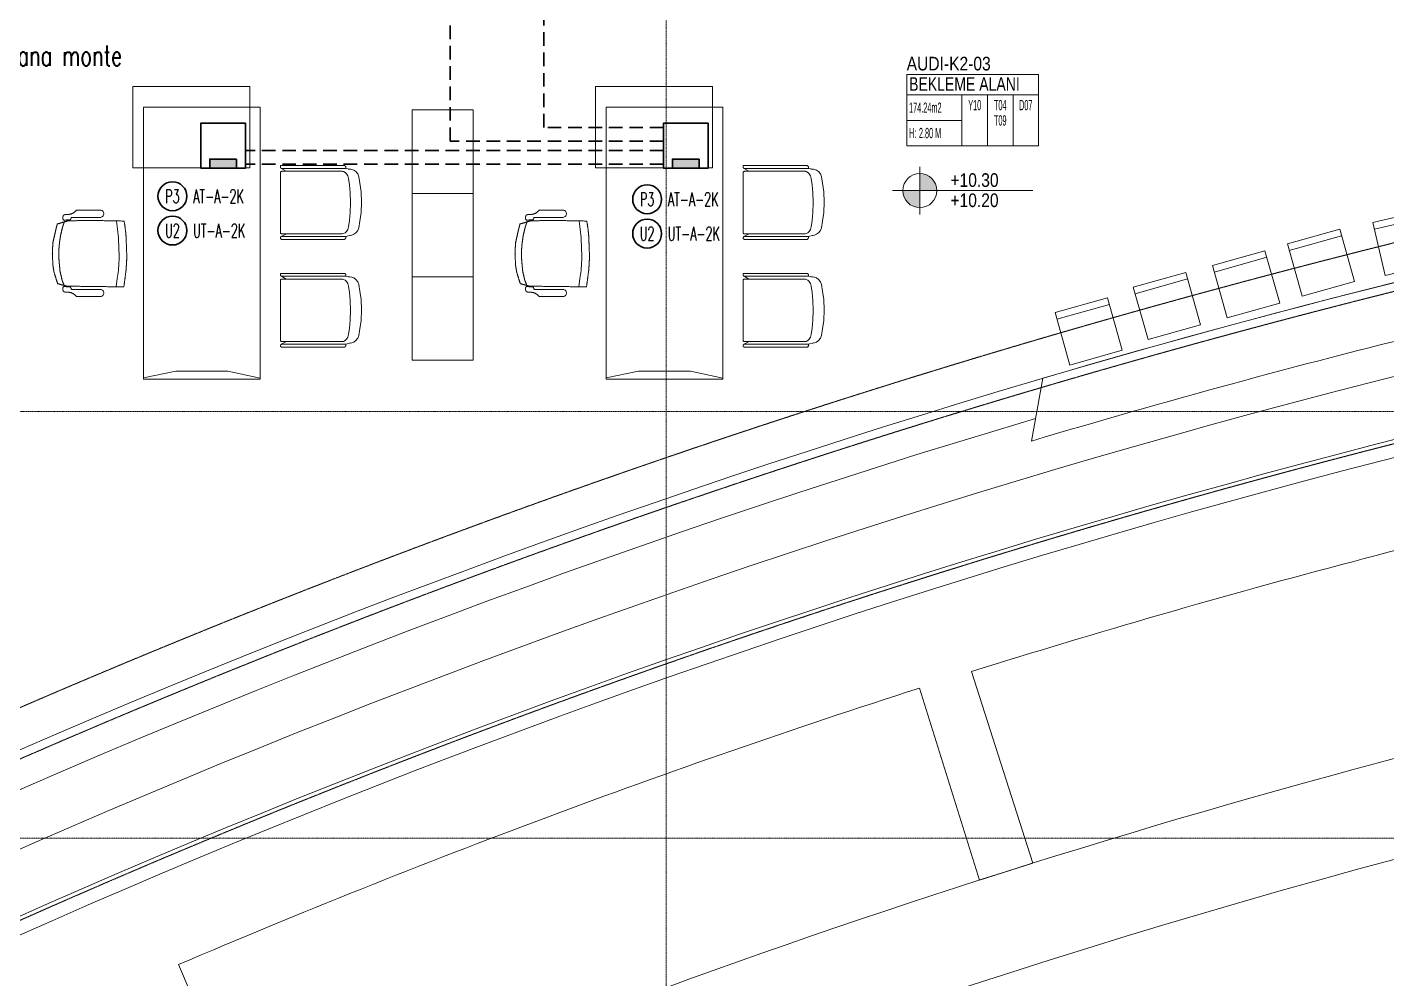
# Model space of a CAD drawing. Extents: x -1439 to 23780, y -1362 to 4476.
# Drawn here: x 14043 to 15042, y 1568 to 2268 of the extents above; entities that cross this region are included whole.
import ezdxf
from ezdxf.enums import TextEntityAlignment as Align

# ---------------------------------------------------------------- set-up
doc = ezdxf.new("R2010")
doc.units = 0
doc.header["$MEASUREMENT"] = 0
for name, pattern in [('Audi$0$DASHDOT2', [0.5, 0.25, -0.125, 0, -0.125]), ('Audi$0$DOT2', [0.125, 0, -0.125]), ('Audi$0$HIDDEN', [0.375, 0.25, -0.125]), ('HIDDEN', [0.375, 0.25, -0.125])]:
    doc.linetypes.add(name, pattern=pattern)
doc.layers.get('0').update_dxf_attribs({"color": 9, "lineweight": 9})
for name, color, linetype, lineweight in [('Audi$0$05', 8, 'Continuous', 9), ('Audi$0$06B', 8, 'Continuous', 9), ('Audi$0$06C', 8, 'Continuous', 9), ('Audi$0$06D', 8, 'Continuous', 9), ('Audi$0$20', 8, 'Audi$0$DOT2', 9), ('Audi$0$21', 8, 'Continuous', 9), ('Audi$0$24', 8, 'Audi$0$DASHDOT2', 9), ('Audi$0$35', 8, 'Continuous', 9), ('E-DÖŞEME (ŞAP İÇİ) PRİZ KUTUSU', 7, 'Continuous', 30), ('E-KABLO', 7, 'Continuous', 30), ('E-YAZI', 7, 'Continuous', 30)]:
    doc.layers.add(name, color=color, linetype=linetype, lineweight=lineweight)
doc.styles.add('Audi$0$Arial', font='arial.ttf', dxfattribs={"height": 2.5})
doc.styles.add('Audi$0$MuuM_TEXT-STANDART', font='ARIALN.TTF')
doc.styles.add('E-YAZI', font='txttw.shx')

# ---------------------------------------------------------------- blocks, each defined once
blk = doc.blocks.new('Audi$0$0_elevationtarget-p')
h = blk.add_hatch(color=256)
h.paths.add_polyline_path([(2.5, 0, 0.414214), (0, 2.5), (0, 0)])
h.paths.add_polyline_path([(0, 0), (-2.5, 0, 0.414214), (0, -2.5)])
blk.add_line((0, -3.5), (0, 3.5))
blk.add_lwpolyline([(16.6, 0), (-4, 0)])
blk.add_circle((0, 0), 2.5)
at = {"style": 'Audi$0$Arial'}
blk.add_attdef('BITMISKOT', text='', height=2, dxfattribs=at).set_placement((4.5, 0), align=Align.BOTTOM_LEFT)
blk.add_attdef('KABAKOT', text='', height=2, dxfattribs=at).set_placement((4.5, -0.59), align=Align.TOP_LEFT)
blk = doc.blocks.new('Audi$0$Group-32-1')
for p, q in [((384804.5516, 69159.371), (384804.573, 69159.3356)), ((384804.5731, 69159.3699), (384804.573, 69159.3694)), ((384804.573, 69159.3694), (384804.573, 69159.3689)), ((384804.573, 69159.3689), (384804.573, 69158.9239)), ((384804.5732, 69159.3709), (384804.5731, 69159.3704)), ((384804.5731, 69159.3704), (384804.5731, 69159.3699)), ((384804.5733, 69159.3713), (384804.5732, 69159.3709)), ((384804.5735, 69159.3718), (384804.5733, 69159.3713)), ((384804.5736, 69159.3723), (384804.5735, 69159.3718)), ((384804.5738, 69159.3727), (384804.5736, 69159.3723)), ((384804.574, 69159.3732), (384804.5738, 69159.3727)), ((384804.5742, 69159.3736), (384804.574, 69159.3732)), ((384804.5745, 69159.374), (384804.5742, 69159.3736)), ((384804.5747, 69159.3745), (384804.5745, 69159.374)), ((384804.575, 69159.3749), (384804.5747, 69159.3745)), ((384804.5753, 69159.3752), (384804.575, 69159.3749)), ((384804.5756, 69159.3756), (384804.5753, 69159.3752)), ((384804.576, 69159.376), (384804.5756, 69159.3756)), ((384804.5763, 69159.3763), (384804.576, 69159.376)), ((384804.5767, 69159.3766), (384804.5763, 69159.3763)), ((384804.5771, 69159.3769), (384804.5767, 69159.3766)), ((384804.5775, 69159.3772), (384804.5771, 69159.3769)), ((384804.5779, 69159.3775), (384804.5775, 69159.3772)), ((384804.5783, 69159.3777), (384804.5779, 69159.3775)), ((384804.5788, 69159.3779), (384804.5783, 69159.3777)), ((384804.5792, 69159.3781), (384804.5788, 69159.3779)), ((384804.5797, 69159.3783), (384804.5792, 69159.3781)), ((384804.5801, 69159.3785), (384804.5797, 69159.3783)), ((384804.5806, 69159.3786), (384804.5801, 69159.3785)), ((384804.5811, 69159.3787), (384804.5806, 69159.3786)), ((384804.5816, 69159.3788), (384804.5811, 69159.3787)), ((384804.5821, 69159.3789), (384804.5816, 69159.3788)), ((384804.5825, 69159.3789), (384804.5821, 69159.3789)), ((384804.583, 69159.3789), (384804.5825, 69159.3789)), ((384805.023, 69159.3789), (384804.583, 69159.3789)), ((384805.0235, 69159.3789), (384805.023, 69159.3789)), ((384805.024, 69159.3789), (384805.0235, 69159.3789)), ((384805.0245, 69159.3788), (384805.024, 69159.3789)), ((384805.0249, 69159.3787), (384805.0245, 69159.3788)), ((384805.0254, 69159.3786), (384805.0249, 69159.3787)), ((384805.0259, 69159.3785), (384805.0254, 69159.3786)), ((384805.0264, 69159.3783), (384805.0259, 69159.3785)), ((384805.0268, 69159.3781), (384805.0264, 69159.3783)), ((384805.0273, 69159.3779), (384805.0268, 69159.3781)), ((384805.0277, 69159.3777), (384805.0273, 69159.3779)), ((384805.0281, 69159.3775), (384805.0277, 69159.3777)), ((384805.0285, 69159.3772), (384805.0281, 69159.3775)), ((384805.029, 69159.3769), (384805.0285, 69159.3772)), ((384805.0293, 69159.3766), (384805.029, 69159.3769)), ((384805.0297, 69159.3763), (384805.0293, 69159.3766)), ((384805.0301, 69159.376), (384805.0297, 69159.3763)), ((384805.0304, 69159.3756), (384805.0301, 69159.376)), ((384805.0307, 69159.3752), (384805.0304, 69159.3756)), ((384805.031, 69159.3749), (384805.0307, 69159.3752)), ((384805.0313, 69159.3745), (384805.031, 69159.3749)), ((384805.0316, 69159.374), (384805.0313, 69159.3745)), ((384805.0318, 69159.3736), (384805.0316, 69159.374)), ((384805.032, 69159.3732), (384805.0318, 69159.3736)), ((384805.0322, 69159.3727), (384805.032, 69159.3732)), ((384805.0324, 69159.3723), (384805.0322, 69159.3727)), ((384805.0326, 69159.3718), (384805.0324, 69159.3723)), ((384805.0327, 69159.3713), (384805.0326, 69159.3718)), ((384805.0328, 69159.3709), (384805.0327, 69159.3713)), ((384805.0329, 69159.3704), (384805.0328, 69159.3709)), ((384805.0329, 69159.3699), (384805.0329, 69159.3704)), ((384805.033, 69159.3694), (384805.0329, 69159.3699)), ((384805.0521, 69159.3725), (384805.033, 69159.3345)), ((384805.033, 69159.3689), (384805.033, 69159.3694)), ((384805.033, 69158.9322), (384805.033, 69159.3689)), ((384805.033, 69158.9322), (384805.033, 69158.9322)), ((384804.5516, 69158.8992), (384804.558, 69158.8616)), ((384805.0524, 69158.8992), (384805.0423, 69158.8616))]:
    blk.add_line(p, q)
at = {"flags": 128}
for points in [[(384804.5309, 69158.9092), (384804.5309, 69158.9087), (384804.531, 69158.9082), (384804.531, 69158.9077), (384804.5311, 69158.9072), (384804.5312, 69158.9068), (384804.5314, 69158.9063), (384804.5315, 69158.9058), (384804.5317, 69158.9054), (384804.5319, 69158.9049), (384804.5321, 69158.9045), (384804.5324, 69158.904), (384804.5326, 69158.9036), (384804.5329, 69158.9032), (384804.5332, 69158.9028), (384804.5335, 69158.9025), (384804.5339, 69158.9021), (384804.5342, 69158.9018), (384804.5346, 69158.9015), (384804.535, 69158.9012), (384804.5354, 69158.9009), (384804.5358, 69158.9006), (384804.5362, 69158.9004), (384804.5367, 69158.9001), (384804.5371, 69158.8999), (384804.5376, 69158.8998), (384804.538, 69158.8996), (384804.5385, 69158.8995), (384804.539, 69158.8994), (384804.5395, 69158.8993), (384804.54, 69158.8992), (384804.5404, 69158.8992), (384804.5409, 69158.8992), (384804.5516, 69158.8992), (384804.5516, 69159.3689), (384804.5516, 69159.3694), (384804.5516, 69159.3699), (384804.5515, 69159.3704), (384804.5515, 69159.3709), (384804.5513, 69159.3713), (384804.5512, 69159.3718), (384804.5511, 69159.3723), (384804.5509, 69159.3727), (384804.5507, 69159.3732), (384804.5505, 69159.3736), (384804.5502, 69159.374), (384804.55, 69159.3745), (384804.5497, 69159.3749), (384804.5494, 69159.3752), (384804.5491, 69159.3756), (384804.5487, 69159.376), (384804.5484, 69159.3763), (384804.548, 69159.3766), (384804.5476, 69159.3769), (384804.5472, 69159.3772), (384804.5468, 69159.3775), (384804.5464, 69159.3777), (384804.5459, 69159.3779), (384804.5455, 69159.3781), (384804.545, 69159.3783), (384804.5445, 69159.3785), (384804.5441, 69159.3786), (384804.5436, 69159.3787), (384804.5431, 69159.3788), (384804.5426, 69159.3789), (384804.5421, 69159.3789), (384804.5416, 69159.3789), (384804.5359, 69159.3789), (384804.5357, 69159.3789), (384804.5354, 69159.3789), (384804.5352, 69159.3788), (384804.535, 69159.3788), (384804.5347, 69159.3788), (384804.5345, 69159.3787), (384804.5343, 69159.3786), (384804.534, 69159.3785), (384804.5338, 69159.3784), (384804.5336, 69159.3783), (384804.5334, 69159.3782), (384804.5332, 69159.3781), (384804.533, 69159.3779), (384804.5328, 69159.3778), (384804.5326, 69159.3776), (384804.5324, 69159.3774), (384804.5322, 69159.3773), (384804.5321, 69159.3771), (384804.5319, 69159.3769), (384804.5318, 69159.3767), (384804.5316, 69159.3765), (384804.5315, 69159.3763), (384804.5314, 69159.376), (384804.5313, 69159.3758), (384804.5312, 69159.3756), (384804.5312, 69159.3754), (384804.5311, 69159.3751), (384804.531, 69159.3749), (384804.531, 69159.3746), (384804.531, 69159.3744), (384804.5309, 69159.3741), (384804.5309, 69159.3739), (384804.5309, 69158.9092)], [(384805.0521, 69158.8992), (384805.0628, 69158.8992), (384805.0633, 69158.8992), (384805.0638, 69158.8992), (384805.0642, 69158.8993), (384805.0647, 69158.8994), (384805.0652, 69158.8995), (384805.0657, 69158.8996), (384805.0661, 69158.8998), (384805.0666, 69158.8999), (384805.0671, 69158.9001), (384805.0675, 69158.9004), (384805.0679, 69158.9006), (384805.0683, 69158.9009), (384805.0687, 69158.9012), (384805.0691, 69158.9015), (384805.0695, 69158.9018), (384805.0698, 69158.9021), (384805.0702, 69158.9025), (384805.0705, 69158.9028), (384805.0708, 69158.9032), (384805.0711, 69158.9036), (384805.0714, 69158.904), (384805.0716, 69158.9045), (384805.0718, 69158.9049), (384805.072, 69158.9054), (384805.0722, 69158.9058), (384805.0723, 69158.9063), (384805.0725, 69158.9068), (384805.0726, 69158.9072), (384805.0727, 69158.9077), (384805.0727, 69158.9082), (384805.0728, 69158.9087), (384805.0728, 69158.9092), (384805.0728, 69159.3689), (384805.0728, 69159.3694), (384805.0727, 69159.3699), (384805.0727, 69159.3704), (384805.0726, 69159.3709), (384805.0725, 69159.3713), (384805.0723, 69159.3718), (384805.0722, 69159.3723), (384805.072, 69159.3727), (384805.0718, 69159.3732), (384805.0716, 69159.3736), (384805.0714, 69159.374), (384805.0711, 69159.3745), (384805.0708, 69159.3749), (384805.0705, 69159.3752), (384805.0702, 69159.3756), (384805.0698, 69159.376), (384805.0695, 69159.3763), (384805.0691, 69159.3766), (384805.0687, 69159.3769), (384805.0683, 69159.3772), (384805.0679, 69159.3775), (384805.0675, 69159.3777), (384805.0671, 69159.3779), (384805.0666, 69159.3781), (384805.0661, 69159.3783), (384805.0657, 69159.3785), (384805.0652, 69159.3786), (384805.0647, 69159.3787), (384805.0642, 69159.3788), (384805.0638, 69159.3789), (384805.0633, 69159.3789), (384805.0628, 69159.3789), (384805.0621, 69159.3789), (384805.0616, 69159.3789), (384805.0611, 69159.3789), (384805.0606, 69159.3788), (384805.0601, 69159.3787), (384805.0596, 69159.3786), (384805.0592, 69159.3785), (384805.0587, 69159.3783), (384805.0582, 69159.3781), (384805.0578, 69159.3779), (384805.0574, 69159.3777), (384805.0569, 69159.3775), (384805.0565, 69159.3772), (384805.0561, 69159.3769), (384805.0557, 69159.3766), (384805.0554, 69159.3763), (384805.055, 69159.376), (384805.0547, 69159.3756), (384805.0543, 69159.3752), (384805.054, 69159.3749), (384805.0538, 69159.3745), (384805.0535, 69159.374), (384805.0533, 69159.3736), (384805.053, 69159.3732), (384805.0528, 69159.3727), (384805.0527, 69159.3723), (384805.0525, 69159.3718), (384805.0524, 69159.3713), (384805.0523, 69159.3709), (384805.0522, 69159.3704), (384805.0521, 69159.3699), (384805.0521, 69159.3694), (384805.0521, 69159.3689), (384805.0521, 69158.8992)]]:
    blk.add_lwpolyline(points, close=True, dxfattribs=at)
for points in [[(384804.5309, 69158.9092, 0.414214), (384804.5409, 69158.8992), (384804.5516, 69158.8992), (384804.5516, 69159.3689, 0.414214), (384804.5416, 69159.3789), (384804.5359, 69159.3789, 0.414214), (384804.5309, 69159.3739)], [(384805.0521, 69158.8992), (384805.0628, 69158.8992, 0.414214), (384805.0728, 69158.9092), (384805.0728, 69159.3689, 0.414214), (384805.0628, 69159.3789), (384805.0621, 69159.3789, 0.414214), (384805.0521, 69159.3689)]]:
    blk.add_lwpolyline(points, format="xyb", close=True, dxfattribs=at)
blk.add_lwpolyline([(384805.033, 69158.9322), (384805.033, 69159.3689, 0.414214), (384805.023, 69159.3789), (384804.583, 69159.3789, 0.414214), (384804.573, 69159.3689), (384804.573, 69158.9239), (384804.5738, 69158.9202)], format="xyb", dxfattribs=at)
for points in [[(384804.573, 69158.9322), (384804.573, 69158.9239), (384804.5752, 69158.9142), (384804.5804, 69158.903), (384804.5903, 69158.8926), (384804.6064, 69158.8839), (384804.6258, 69158.8783), (384804.6716, 69158.8721), (384804.7307, 69158.8665), (384804.803, 69158.8644)], [(384805.033, 69158.9322), (384805.033, 69158.9239), (384805.0308, 69158.9142), (384805.0256, 69158.903), (384805.0157, 69158.8926), (384804.9996, 69158.8839), (384804.9803, 69158.8783), (384804.9344, 69158.8721), (384804.8753, 69158.8665), (384804.803, 69158.8644)], [(384804.5569, 69158.8806), (384804.5569, 69158.8686), (384804.5592, 69158.8546), (384804.5647, 69158.8386), (384804.5752, 69158.8236), (384804.5922, 69158.8111), (384804.6127, 69158.8031), (384804.6612, 69158.7941), (384804.7237, 69158.7861), (384804.8002, 69158.7831)], [(384805.0434, 69158.8658), (384805.0434, 69158.8686), (384805.0412, 69158.8546), (384805.0357, 69158.8386), (384805.0252, 69158.8236), (384805.0082, 69158.8111), (384804.9877, 69158.8031), (384804.9392, 69158.7941), (384804.8767, 69158.7861), (384804.8002, 69158.7831)]]:
    blk.add_lwpolyline(points, dxfattribs=at)
blk = doc.blocks.new('Audi$0$Group-258-1')
at = {"linetype": 'Continuous'}
for p, q in [((384800.0983, 69164.505), (384800.0936, 69164.5084)), ((384800.71, 69164.505), (384800.7146, 69164.5084)), ((384800.2257, 69164.3995), (384800.1668, 69164.4084)), ((384800.2892, 69164.3936), (384800.2257, 69164.3995)), ((384800.5895, 69164.4019), (384800.5299, 69164.394)), ((384800.6491, 69164.4097), (384800.5895, 69164.4019)), ((384800.3717, 69164.3904), (384800.2892, 69164.3936)), ((384800.4137, 69164.389), (384800.3717, 69164.3904)), ((384800.4502, 69164.389), (384800.4137, 69164.389)), ((384800.4792, 69164.3908), (384800.4502, 69164.389)), ((384800.5299, 69164.394), (384800.4792, 69164.3908))]:
    blk.add_line(p, q, dxfattribs=at)
at = {"linetype": 'Continuous', "flags": 128}
for points in [[(384800.0862, 69164.6997), (384800.0862, 69164.6409), (384800.0862, 69164.6409)], [(384800.722, 69164.6997), (384800.722, 69164.6409), (384800.722, 69164.6409)], [(384800.0862, 69164.6409), (384800.0862, 69164.5259), (384800.0862, 69164.6409)], [(384800.1395, 69164.5259), (384800.1395, 69164.6409), (384800.1395, 69164.6409)], [(384800.6687, 69164.5259), (384800.6687, 69164.6409), (384800.6687, 69164.6409)], [(384800.722, 69164.6409), (384800.722, 69164.5259), (384800.722, 69164.6409)], [(384800.0862, 69164.5259), (384800.0862, 69164.5259), (384800.087, 69164.52)], [(384800.0862, 69164.5259), (384800.087, 69164.52), (384800.087, 69164.52)], [(384800.087, 69164.52), (384800.087, 69164.52), (384800.0892, 69164.5143)], [(384800.087, 69164.52), (384800.0892, 69164.5143), (384800.0892, 69164.5143)], [(384800.0892, 69164.5143), (384800.0892, 69164.5143), (384800.0929, 69164.5094)], [(384800.0892, 69164.5143), (384800.0936, 69164.5084), (384800.0929, 69164.5094)], [(384800.0977, 69164.5054), (384800.0977, 69164.5054), (384800.1034, 69164.5026)], [(384800.0977, 69164.5054), (384800.1034, 69164.5026), (384800.1034, 69164.5026)], [(384800.1034, 69164.5026), (384800.1034, 69164.5026), (384800.1096, 69164.5011)], [(384800.1034, 69164.5026), (384800.1096, 69164.5011), (384800.1096, 69164.5011)], [(384800.1096, 69164.5011), (384800.1096, 69164.5011), (384800.1161, 69164.5011)], [(384800.1096, 69164.5011), (384800.1161, 69164.5011), (384800.1161, 69164.5011)], [(384800.1161, 69164.5011), (384800.1161, 69164.5011), (384800.1223, 69164.5026)], [(384800.1161, 69164.5011), (384800.1223, 69164.5026), (384800.1223, 69164.5026)], [(384800.1223, 69164.5026), (384800.1223, 69164.5026), (384800.128, 69164.5054)], [(384800.1223, 69164.5026), (384800.128, 69164.5054), (384800.128, 69164.5054)], [(384800.128, 69164.5054), (384800.128, 69164.5054), (384800.1328, 69164.5094)], [(384800.128, 69164.5054), (384800.1328, 69164.5094), (384800.1328, 69164.5094)], [(384800.1328, 69164.5094), (384800.1328, 69164.5094), (384800.1365, 69164.5143)], [(384800.1328, 69164.5094), (384800.1365, 69164.5143), (384800.1365, 69164.5143)], [(384800.1365, 69164.5143), (384800.1365, 69164.5143), (384800.1387, 69164.52)], [(384800.1365, 69164.5143), (384800.1387, 69164.52), (384800.1387, 69164.52)], [(384800.1387, 69164.52), (384800.1387, 69164.52), (384800.1395, 69164.5259)], [(384800.1387, 69164.52), (384800.1395, 69164.5259), (384800.1395, 69164.5259)], [(384800.6695, 69164.52), (384800.6695, 69164.52), (384800.6687, 69164.5259)], [(384800.6695, 69164.52), (384800.6687, 69164.5259), (384800.6687, 69164.5259)], [(384800.6718, 69164.5143), (384800.6718, 69164.5143), (384800.6695, 69164.52)], [(384800.6718, 69164.5143), (384800.6695, 69164.52), (384800.6695, 69164.52)], [(384800.6754, 69164.5094), (384800.6754, 69164.5094), (384800.6718, 69164.5143)], [(384800.6754, 69164.5094), (384800.6718, 69164.5143), (384800.6718, 69164.5143)], [(384800.6802, 69164.5054), (384800.6802, 69164.5054), (384800.6754, 69164.5094)], [(384800.6802, 69164.5054), (384800.6754, 69164.5094), (384800.6754, 69164.5094)], [(384800.6859, 69164.5026), (384800.6859, 69164.5026), (384800.6802, 69164.5054)], [(384800.6859, 69164.5026), (384800.6802, 69164.5054), (384800.6802, 69164.5054)], [(384800.6922, 69164.5011), (384800.6922, 69164.5011), (384800.6859, 69164.5026)], [(384800.6922, 69164.5011), (384800.6859, 69164.5026), (384800.6859, 69164.5026)], [(384800.6986, 69164.5011), (384800.6986, 69164.5011), (384800.6922, 69164.5011)], [(384800.6986, 69164.5011), (384800.6922, 69164.5011), (384800.6922, 69164.5011)], [(384800.7048, 69164.5026), (384800.7048, 69164.5026), (384800.6986, 69164.5011)], [(384800.7048, 69164.5026), (384800.6986, 69164.5011), (384800.6986, 69164.5011)], [(384800.7105, 69164.5054), (384800.7105, 69164.5054), (384800.7048, 69164.5026)], [(384800.7105, 69164.5054), (384800.7048, 69164.5026), (384800.7048, 69164.5026)], [(384800.719, 69164.5143), (384800.7146, 69164.5084), (384800.7153, 69164.5094)], [(384800.719, 69164.5143), (384800.719, 69164.5143), (384800.7153, 69164.5094)], [(384800.7213, 69164.52), (384800.7213, 69164.52), (384800.719, 69164.5143)], [(384800.7213, 69164.52), (384800.719, 69164.5143), (384800.719, 69164.5143)], [(384800.722, 69164.5259), (384800.722, 69164.5259), (384800.7213, 69164.52)], [(384800.722, 69164.5259), (384800.7213, 69164.52), (384800.7213, 69164.52)]]:
    blk.add_lwpolyline(points, close=True, dxfattribs=at)
at = {"linetype": 'Continuous'}
for points in [[(384800.1182, 69164.7571), (384800.1184, 69164.788), (384800.1261, 69164.8013), (384800.1481, 69164.8026)], [(384800.1481, 69164.8026), (384800.1523, 69164.8031), (384800.1616, 69164.7937)], [(384800.1886, 69164.8426), (384800.1775, 69164.8055), (384800.1663, 69164.7685)], [(384800.2113, 69164.8039), (384800.1911, 69164.7972), (384800.1708, 69164.7905)], [(384800.2312, 69164.8536), (384800.2099, 69164.8481), (384800.1886, 69164.8426)], [(384800.2746, 69164.8191), (384800.2429, 69164.8115), (384800.2113, 69164.8039)], [(384800.3272, 69164.8751), (384800.2792, 69164.8644), (384800.2312, 69164.8536)], [(384800.3252, 69164.8264), (384800.2999, 69164.8227), (384800.2746, 69164.8191)], [(384800.3841, 69164.8318), (384800.3546, 69164.8291), (384800.3252, 69164.8264)], [(384800.4074, 69164.8792), (384800.3673, 69164.8772), (384800.3272, 69164.8751)], [(384800.4307, 69164.8318), (384800.4074, 69164.8318), (384800.3841, 69164.8318)], [(384800.4932, 69164.8746), (384800.4503, 69164.8769), (384800.4074, 69164.8792)], [(384800.4872, 69164.8271), (384800.4589, 69164.8295), (384800.4307, 69164.8318)], [(384800.5356, 69164.8225), (384800.5114, 69164.8248), (384800.4872, 69164.8271)], [(384800.5432, 69164.8666), (384800.5182, 69164.8706), (384800.4932, 69164.8746)], [(384800.5919, 69164.8096), (384800.5638, 69164.8161), (384800.5356, 69164.8225)], [(384800.6271, 69164.8405), (384800.5851, 69164.8535), (384800.5432, 69164.8666)], [(384800.637, 69164.7924), (384800.6046, 69164.8075), (384800.5919, 69164.8096)], [(384800.6454, 69164.7717), (384800.6363, 69164.8061), (384800.6271, 69164.8405)], [(384800.6601, 69164.8026), (384800.656, 69164.8031), (384800.6466, 69164.7937)], [(384800.69, 69164.7571), (384800.6898, 69164.788), (384800.6822, 69164.8013), (384800.6601, 69164.8026)], [(384800.0854, 69164.7011), (384800.1126, 69164.7212), (384800.1182, 69164.7571)], [(384800.158, 69164.7461), (384800.1488, 69164.7423), (384800.1395, 69164.7385)], [(384800.1395, 69164.7385), (384800.1395, 69164.6897), (384800.1395, 69164.6409)], [(384800.1585, 69164.7715), (384800.1583, 69164.7588), (384800.158, 69164.7461)], [(384800.1616, 69164.7937), (384800.1601, 69164.7826), (384800.1585, 69164.7715)], [(384800.1663, 69164.7685), (384800.1639, 69164.6975), (384800.1616, 69164.6266)], [(384800.6491, 69164.4746), (384800.6472, 69164.6232), (384800.6454, 69164.7717)], [(384800.6466, 69164.7937), (384800.6482, 69164.7826), (384800.6497, 69164.7715)], [(384800.6497, 69164.7715), (384800.65, 69164.7588), (384800.6502, 69164.7461)], [(384800.6502, 69164.7461), (384800.6595, 69164.7423), (384800.6687, 69164.7385)], [(384800.6687, 69164.7385), (384800.6687, 69164.6897), (384800.6687, 69164.6409)], [(384800.7229, 69164.7011), (384800.6957, 69164.7212), (384800.69, 69164.7571)], [(384800.1616, 69164.6266), (384800.1642, 69164.4892), (384800.1668, 69164.3518)], [(384800.6491, 69164.3531), (384800.6491, 69164.4138), (384800.6491, 69164.4746)], [(384800.1668, 69164.3518), (384800.2302, 69164.3409), (384800.278, 69164.3374)], [(384800.278, 69164.3374), (384800.3427, 69164.3349), (384800.4074, 69164.3324)], [(384800.4074, 69164.3324), (384800.4288, 69164.3324), (384800.4502, 69164.3324)], [(384800.4502, 69164.3324), (384800.4901, 69164.3349), (384800.5299, 69164.3374)], [(384800.5299, 69164.3374), (384800.5895, 69164.3452), (384800.6491, 69164.3531)]]:
    blk.add_open_spline(points, degree=2, dxfattribs=at)
blk = doc.blocks.new('Audi$0$p-ma-audi')
for p, q in [((-7.57, 155.19), (-7.57, 200)), ((-85.7, 155.19), (-7.57, 155.19))]:
    blk.add_line(p, q)
at = {"flags": 128}
for points in [[(-7.57, 200), (-7.57, 214.96), (-93.45, 214.96), (-93.45, 155.19), (-85.7, 155.19)], [(-85.7, 0.04), (-85.7, 0.94), (-61.93, 5.88), (-23.62, 5.88), (0, 0.73), (0, 0), (-85.67, 0)]]:
    blk.add_lwpolyline(points, dxfattribs=at)
for points in [[(-85.7, 200), (-85.7, 0), (0, 0), (0, 200), (-85.7, 200)], [(-85.7, 200), (-85.7, 0), (0, 0), (0, 200)]]:
    blk.add_lwpolyline(points, close=True, dxfattribs=at)
blk = doc.blocks.new('Audi$0$Group-41-1')
for p, q in [((384804.5645, 69162.035), (384804.5645, 69161.585)), ((384805.1779, 69162.035), (384804.5645, 69162.035)), ((384805.1779, 69161.585), (384805.1779, 69162.035)), ((384804.5645, 69161.585), (384805.1779, 69161.585))]:
    blk.add_line(p, q)
at = {"flags": 128}
blk.add_lwpolyline([(384804.5645, 69162.035), (384805.1779, 69162.035), (384805.1779, 69161.585), (384804.5645, 69161.585)], close=True, dxfattribs=at)
blk = doc.blocks.new('Audi$0$Group-42-1')
at = {"layer": 'Audi$0$05', "color": 7}
for p in [(-1.2267, 0), (-0.6133, 0), (0, 0)]:
    blk.add_blockref('Audi$0$Group-41-1', p, dxfattribs=at)
blk = doc.blocks.new('Audi$0$p-tabure')
at = {"layer": 'Audi$0$05'}
blk.add_lwpolyline([(-20, 40), (20, 40), (20, 0), (-20, 0)], close=True, dxfattribs=at)
blk.add_lwpolyline([(-20, 5), (20, 5)], dxfattribs=at)
blk = doc.blocks.new('Audi$0$P-AKS_AUDI')
at = {"layer": 'Audi$0$21', "linetype": 'Audi$0$DASHDOT2'}
blk.add_lwpolyline([(-3832.02, -1113.38), (266.92, -1113.38)], dxfattribs=at)
at = {"layer": 'Audi$0$24'}
for points in [[(-2100, -2590), (-2100, 1250)], [(-3840, -800), (360, -800)]]:
    blk.add_lwpolyline(points, dxfattribs=at)
blk = doc.blocks.new('Audi$0$0_roomno2-flat-2')
at = {"layer": 'Audi$0$21'}
blk.add_lwpolyline([(96.88, -52.5), (0, -52.5), (0, 0), (96.88, 0)], close=True, dxfattribs=at)
for points in [[(0, -15), (96.88, -15)], [(40.62, -15), (40.62, -52.5)], [(59.38, -15), (59.38, -52.5)], [(78.12, -15), (78.12, -52.5)], [(0, -33.75), (40.62, -33.75)]]:
    blk.add_lwpolyline(points, dxfattribs=at)
at = {"layer": 'Audi$0$21', "style": 'Audi$0$MuuM_TEXT-STANDART', "width": 0.6}
blk.add_text('H:', height=7.5, dxfattribs=at).set_placement((1.75, -43.04), align=Align.MIDDLE_LEFT)
at = {"layer": 'Audi$0$21', "style": 'Audi$0$Arial'}
blk.add_attdef('ODANO', (0, 5.85), '', height=10, dxfattribs=at)
blk.add_attdef('MEKANADI', text='', height=10, dxfattribs=at).set_placement((1.75, -15), align=Align.BOTTOM_LEFT)
at = {"layer": 'Audi$0$21', "style": 'Audi$0$MuuM_TEXT-STANDART', "width": 0.6}
for tag, p in [('YER01', (50, -22.5)), ('TAVAN01', (68.75, -22.5)), ('DUVAR01', (87.5, -22.5)), ('YER02', (50, -33.75)), ('TAVAN02', (68.75, -33.75)), ('DUVAR02', (87.5, -33.75)), ('YER03', (50, -45)), ('TAVAN03', (68.75, -45)), ('DUVAR03', (87.5, -45))]:
    blk.add_attdef(tag, text='', height=7.5, dxfattribs=at).set_placement(p, align=Align.MIDDLE_CENTER)
for tag, p in [('M2', (1.75, -24.38)), ('TEMIZTAVANYUKSEKLIGI', (9, -43.04))]:
    blk.add_attdef(tag, text='', height=7.5, dxfattribs=at).set_placement(p, align=Align.MIDDLE_LEFT)
blk = doc.blocks.new('Audi$0$p-2. kat planı')
at = {"layer": 'Audi$0$20', "linetype": 'Audi$0$HIDDEN'}
blk.add_lwpolyline([(16671.49, 2158.03, 0.152192), (13054.42, 1065.28, 0.152192)], format="xyb", dxfattribs=at)
ref = blk.add_blockref('Audi$0$0_roomno2-flat-2', (14689.22, 2232.75))
ref.add_attrib('ODANO', 'AUDI-K2-03', dxfattribs={"layer": 'Audi$0$21', "height": 10, "style": 'Audi$0$MuuM_TEXT-STANDART'}).set_placement((14689.22, 2232.75), align=Align.BOTTOM_LEFT)
ref.add_attrib('MEKANADI', 'BEKLEME ALANI', dxfattribs={"layer": 'Audi$0$21', "height": 10, "style": 'Audi$0$MuuM_TEXT-STANDART', "width": 0.9}).set_placement((14690.97, 2217.75), align=Align.BOTTOM_LEFT)
ref.add_attrib('M2', '174.24m2', dxfattribs={"layer": 'Audi$0$21', "height": 7.5, "style": 'Audi$0$MuuM_TEXT-STANDART', "width": 0.6}).set_placement((14690.97, 2208.38), align=Align.MIDDLE_LEFT)
ref.add_attrib('TEMIZTAVANYUKSEKLIGI', '2.80 M', dxfattribs={"layer": 'Audi$0$21', "height": 7.5, "style": 'Audi$0$MuuM_TEXT-STANDART', "width": 0.6}).set_placement((14698.22, 2189.71), align=Align.MIDDLE_LEFT)
ref.add_attrib('YER01', 'Y10', dxfattribs={"layer": 'Audi$0$21', "height": 7.5, "style": 'Audi$0$MuuM_TEXT-STANDART', "width": 0.6}).set_placement((14739.22, 2210.25), align=Align.MIDDLE_CENTER)
ref.add_attrib('TAVAN01', 'T04', dxfattribs={"layer": 'Audi$0$21', "height": 7.5, "style": 'Audi$0$MuuM_TEXT-STANDART', "width": 0.6}).set_placement((14757.97, 2210.25), align=Align.MIDDLE_CENTER)
ref.add_attrib('DUVAR01', 'D07', dxfattribs={"layer": 'Audi$0$21', "height": 7.5, "style": 'Audi$0$MuuM_TEXT-STANDART', "width": 0.6}).set_placement((14776.72, 2210.25), align=Align.MIDDLE_CENTER)
ref.add_attrib('TAVAN02', 'T09', dxfattribs={"layer": 'Audi$0$21', "height": 7.5, "style": 'Audi$0$MuuM_TEXT-STANDART', "width": 0.6}).set_placement((14757.97, 2199), align=Align.MIDDLE_CENTER)
at = {"layer": 'Audi$0$24'}
blk.add_blockref('Audi$0$P-AKS_AUDI', (16612.5, 2785), dxfattribs=at)
blk = doc.blocks.new('Audi$0$p-egikduvar')
at = {"layer": 'Audi$0$06D'}
for points in [[(1054.01, 689.35, -0.023225), (1617.34, 837.88, -2.271119)], [(471.38, 474.05, -0.023394), (1015.83, 677.23, -3.361219)]]:
    blk.add_lwpolyline(points, format="xyb", dxfattribs=at)
for points in [[(1015.83, 677.23), (1059.99, 536.22), (1099.25, 548.51), (1054.01, 689.35)], [(434.02, 458.11), (492.41, 322.41), (529.4, 338.07), (471.33, 474.17)]]:
    blk.add_lwpolyline(points, dxfattribs=at)
blk = doc.blocks.new('10_DÖŞEME (ŞAP İÇİ) PRİZ KUTUSU')
at = {"layer": 'E-DÖŞEME (ŞAP İÇİ) PRİZ KUTUSU'}
blk.add_hatch(color=5, dxfattribs=at).paths.add_polyline_path([(0.734, 0.216), (0.734, 0.706), (-0.734, 0.706), (-0.734, 0.216)])
at = {"layer": 'E-DÖŞEME (ŞAP İÇİ) PRİZ KUTUSU', "color": 5}
for points in [[(1.224, 2.664), (1.224, 0.216), (-1.224, 0.216), (-1.224, 2.664)], [(0.734, 0.706), (0.734, 0.216), (-0.734, 0.216), (-0.734, 0.706)]]:
    blk.add_lwpolyline(points, close=True, dxfattribs=at)

msp = doc.modelspace()

# ---------------------------------------------------------------- linework, layer by layer
at = {"layer": 'Audi$0$06B'}
for points in [[(13055.87, 1124.03, -0.149972), (16650.5, 2206.09)], [(13033.61, 1157.26, -0.075525), (14783.96, 1979.92, -0.075525)]]:
    msp.add_lwpolyline(points, format="xyb", dxfattribs=at)
msp.add_lwpolyline([(14789.27, 2009.53, -0.022068), (15343.04, 2146.44), (15372.61, 2109.62, 0.023732), (14781, 1963.39)], format="xyb", close=True, dxfattribs=at)
at = {"layer": 'Audi$0$06C'}
msp.add_lwpolyline([(13124.69, 1100.45), (13117.7, 1111.05, -0.146397), (16605.5, 2161.14), (16605.5, 2148.44, 0.146396), (13124.69, 1100.45, 3.321415)], format="xyb", dxfattribs=at)
at = {"layer": 'Audi$0$06D'}
msp.add_lwpolyline([(15949.84, 1897.89, 0.099521), (13648.07, 1167.17, 0.099521)], format="xyb", dxfattribs=at)
at = {"layer": 'Audi$0$20', "linetype": 'Audi$0$HIDDEN'}
for points in [[(13074.5, 1250.48, -0.146575), (16650.5, 2301.36, -0.146575)], [(13074.5, 1209.1, -0.147553), (16652.5, 2266.71)]]:
    msp.add_lwpolyline(points, format="xyb", dxfattribs=at)
at = {"layer": 'Audi$0$35'}
msp.add_lwpolyline([(16650.5, 2363), (16650.5, 2272.98, 0.147272), (13074.5, 1216.59), (13074.5, 1835), (13854.5, 1835), (13854.5, 2483.5), (13840.44, 2489.8), (13837.5, 2489.8), (13837.5, 2570.2), (13840.5, 2570.2), (13854.5, 2576.5), (13854.5, 2580), (13854.5, 2657), (13835.5, 2657), (13835.5, 2763), (13854.5, 2763), (13854.5, 2803), (14182.5, 2803), (14182.5, 2363)], format="xyb", close=True, dxfattribs=at)
msp.add_lwpolyline([(16670.8, 1862.43, 0.158669), (13096.04, 734.16, 0.158669)], format="xyb", dxfattribs=at)
at = {"layer": 'E-KABLO', "color": 4, "linetype": 'HIDDEN', "ltscale": 40}
for p, q in [((14353.78, 2183.82), (14353.78, 2388.41)), ((14510.43, 2183.82), (14353.78, 2183.82)), ((14510.43, 2176.87), (14203.58, 2176.87))]:
    msp.add_line(p, q, dxfattribs=at)
at = {"layer": 'E-KABLO', "color": 6, "linetype": 'HIDDEN', "ltscale": 40}
for p, q in [((14422.5, 2193.82), (14422.5, 2388.41)), ((14510.43, 2193.82), (14422.5, 2193.82)), ((14510.43, 2166.87), (14203.58, 2166.87))]:
    msp.add_line(p, q, dxfattribs=at)
at = {"layer": 'E-KABLO', "color": 7, "linetype": 'Continuous'}
for centre in [(14149.65, 2143.27), (14498.48, 2141.03), (14149.65, 2118.05), (14498.48, 2115.81)]:
    msp.add_circle(centre, 10.61, dxfattribs=at)

# ---------------------------------------------------------------- block references
msp.add_blockref('Audi$0$p-2. kat planı', (0, 0))
at = {"layer": 'Audi$0$05', "color": 7}
for p in [(14214.08, 2008.85), (14554.08, 2008.85)]:
    msp.add_blockref('Audi$0$p-ma-audi', p, dxfattribs=at)
at = {"layer": 'Audi$0$05', "color": 7, "xscale": -100, "yscale": 100, "zscale": 100, "rotation": 90}
msp.add_blockref('Audi$0$Group-42-1', (6930529.2, 38482540.49), dxfattribs=at)
at = {"layer": 'Audi$0$05', "color": 7, "extrusion": (0, 0, -1), "xscale": 100, "yscale": 100, "zscale": -100, "rotation": 270}
for name, p in [('Audi$0$Group-32-1', (-6930166.88, 38482618.88)), ('Audi$0$Group-32-1', (-6930506.88, 38482618.88)), ('Audi$0$Group-258-1', (-6930549.3, 38482141.72)), ('Audi$0$Group-258-1', (-6930889.3, 38482141.72)), ('Audi$0$Group-32-1', (-6930166.88, 38482539.7)), ('Audi$0$Group-32-1', (-6930506.88, 38482539.7))]:
    msp.add_blockref(name, p, dxfattribs=at)
at = {"layer": 'Audi$0$05'}
for p, rotation in [((15051.27, 2128.52), 193.053140253869), ((14988.23, 2113.64), 195.7368399596658), ((14933.24, 2097.77), 195.7368399596658), ((14874.99, 2081.89), 195.7368399596658), ((14817.56, 2063.17), 195.7368399596658)]:
    msp.add_blockref('Audi$0$p-tabure', p, dxfattribs=dict(at, rotation=rotation))
at = {"layer": 'Audi$0$06D'}
msp.add_blockref('Audi$0$p-egikduvar', (13682.75, 1104.54), dxfattribs=at)
at = {"layer": 'Audi$0$21'}
ref = msp.add_blockref('Audi$0$0_elevationtarget-p', (14698.88, 2147.42), dxfattribs=dict(at, xscale=5, yscale=5, zscale=0.5))
ref.add_attrib('BITMISKOT', '+10.30', dxfattribs={"layer": '0', "height": 10, "style": 'Audi$0$MuuM_TEXT-STANDART'}).set_placement((14721.38, 2147.15), align=Align.BOTTOM_LEFT)
ref.add_attrib('KABAKOT', '+10.20', dxfattribs={"layer": '0', "height": 10, "style": 'Audi$0$MuuM_TEXT-STANDART'}).set_placement((14721.38, 2132.32), align=Align.BOTTOM_LEFT)
at = {"layer": 'E-DÖŞEME (ŞAP İÇİ) PRİZ KUTUSU', "xscale": 13.48039215686274, "yscale": 13.48039215686274, "zscale": 13.48039215686274}
for p in [(14186.93, 2161.06), (14526.93, 2161.06)]:
    msp.add_blockref('10_DÖŞEME (ŞAP İÇİ) PRİZ KUTUSU', p, dxfattribs=at)

# ---------------------------------------------------------------- texts
at = {"layer": 'E-KABLO', "color": 3, "linetype": 'Continuous', "style": 'E-YAZI', "width": 0.6}
for s, p in [('P3', (14149.65, 2143.27)), ('P3', (14498.48, 2141.03)), ('U2', (14149.65, 2118.05)), ('U2', (14498.48, 2115.81))]:
    msp.add_text(s, height=10, dxfattribs=at).set_placement(p, align=Align.MIDDLE_CENTER)
at = {"layer": 'E-YAZI', "color": 3, "style": 'E-YAZI'}
for s, height, width, p in [('h:asma tavana monte', 15, 0.7, (13955.98, 2239.16)), ('AT-A-2K', 10, 0.6, (14164.83, 2138.27, 0)), ('AT-A-2K', 10, 0.6, (14513.66, 2136.04, 0)), ('UT-A-2K', 10, 0.6, (14164.83, 2113.05, 0)), ('UT-A-2K', 10, 0.6, (14513.66, 2110.81, 0))]:
    msp.add_text(s, height=height, dxfattribs=dict(at, width=width)).set_placement(p)

doc.saveas('drawing.dxf')
